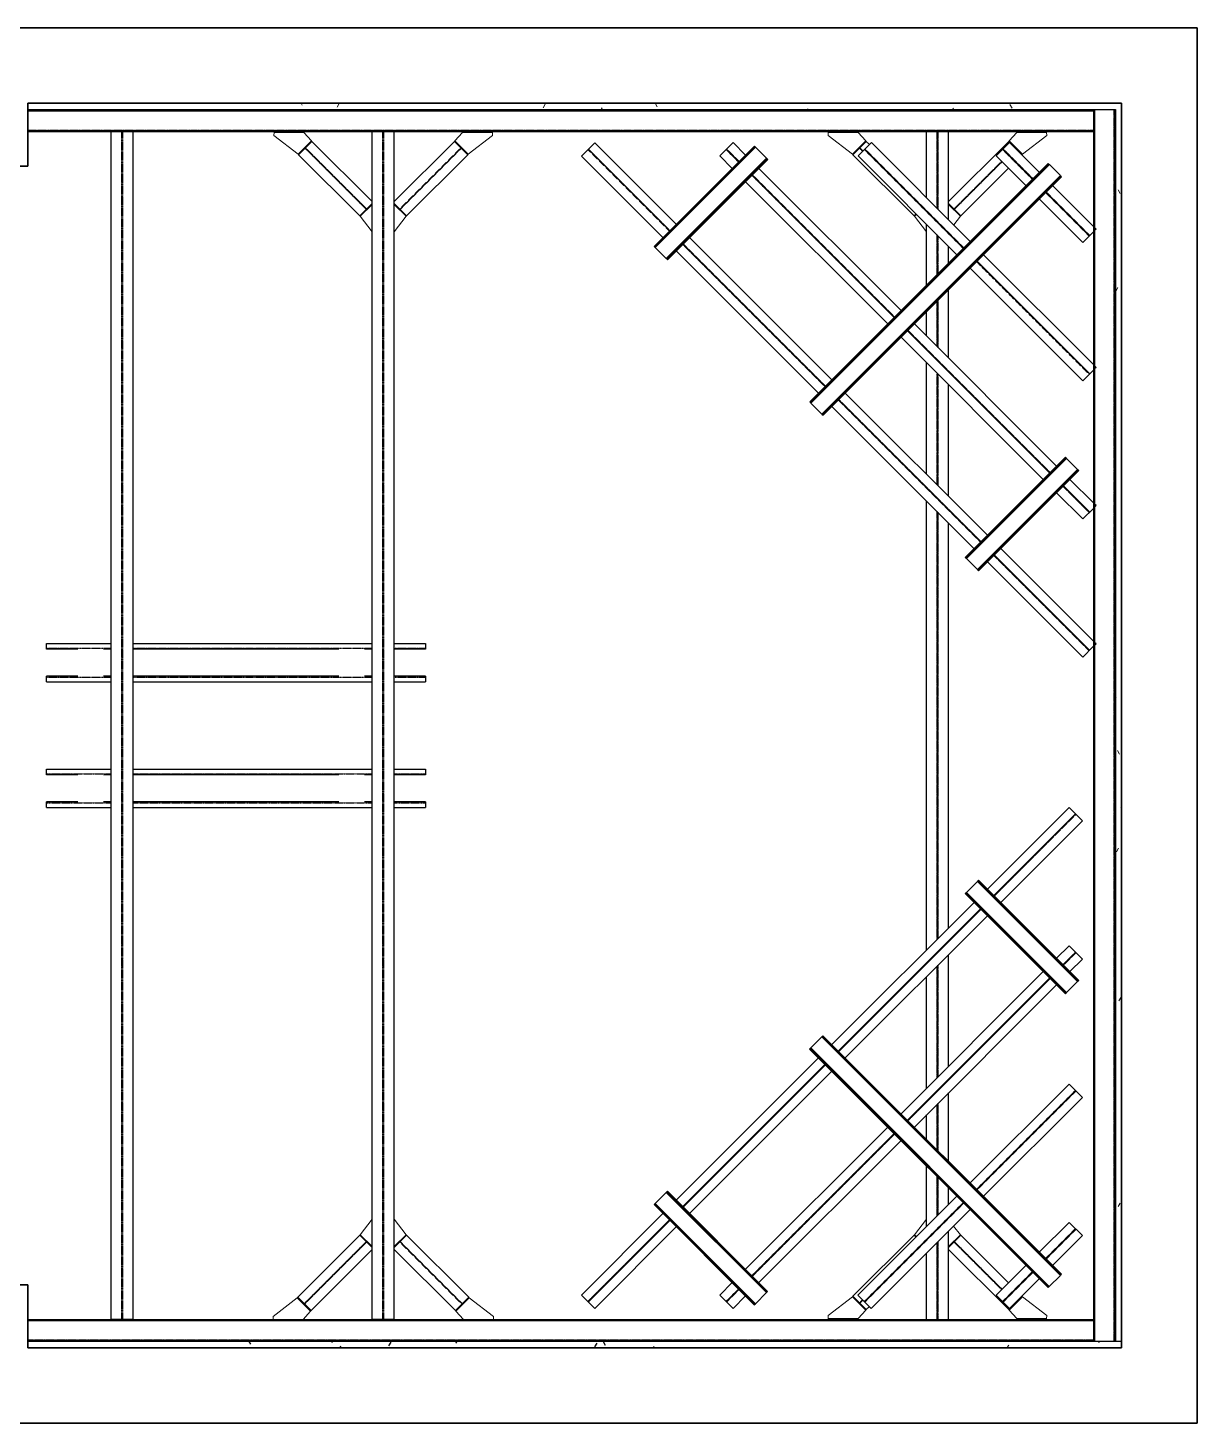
# Model space of a CAD drawing. Header units: millimetres. Extents: x -57600 to 57600, y -25200 to 11100.
# Drawn here: x 39000 to 57600, y -11100 to 11100 of the extents above; entities that cross this region are included whole.
import ezdxf

# ---------------------------------------------------------------- set-up
doc = ezdxf.new("R2010")
doc.units = ezdxf.units.MM
doc.linetypes.add('隱藏', pattern=[7.14375, 4.7625, -2.38125])
doc.layers.add('I-WALL', color=2, linetype='Continuous', lineweight=9)
doc.layers.add('S-BEAM', color=12, linetype='Continuous', lineweight=9)
for name, color, linetype in [('圍令', 7, 'Continuous'), ('托梁', 150, 'Continuous'), ('支撐', 80, 'Continuous'), ('斜撐', 131, 'Continuous')]:
    doc.layers.add(name, color=color, linetype=linetype)
doc.layers.get('0').off()
pattern_1 = [(0, (0, 0), (1625.6, 406.4), [67.056, -1152.144, 67.056, -1152.144, -6502.4]), (0, (0, 0), (1625.6, 406.4), [-2438.4, 67.056, -2371.344, 67.056, -1152.144, -2844.8]), (0, (0, 0), (1625.6, 406.4), [-6096, 67.056, -745.744, 67.056, -1964.944]), (120, (609.6, 203.2), (-1164.7527, 1204.611), [67.056, -1152.144, 67.056, -1152.144, -6502.4]), (120, (609.6, 203.2), (-1164.7527, 1204.611), [-2438.4, 67.056, -2371.344, 67.056, -1152.144, -2844.8]), (120, (609.6, 203.2), (-1164.7527, 1204.611), [-6096, 67.056, -745.744, 67.056, -1964.944]), (240, (812.8, 1016), (-460.8473, -1611.011), [67.056, -1152.144, 67.056, -1152.144, -6502.4]), (240, (812.8, 1016), (-460.8473, -1611.011), [-2438.4, 67.056, -2371.344, 67.056, -1152.144, -2844.8]), (240, (812.8, 1016), (-460.8473, -1611.011), [-6096, 67.056, -745.744, 67.056, -1964.944])]

# ---------------------------------------------------------------- blocks, each defined once
blk = doc.blocks.new('670-CO-Y05-ARSE_rvt-1-第一層支撐平面圖')
at = {"layer": 'I-WALL', "color": 7, "lineweight": 35}
for p, q in [((39000, 11100), (37800, 11100)), ((57600, 11100), (39000, 11100)), ((57600, 9900), (57600, 11100)), ((39000, 8900), (39000, 9900)), ((39000, 9900), (56400, 9900)), ((56400, 9900), (56400, -9900)), ((57600, -11100), (57600, 9900)), ((37800, 8900), (39000, 8900)), ((39000, -8900), (37800, -8900)), ((39000, -9900), (39000, -8900)), ((56400, -9900), (39000, -9900)), ((37800, -11100), (39000, -11100)), ((39000, -11100), (56400, -11100)), ((56400, -11100), (57600, -11100))]:
    blk.add_line(p, q, dxfattribs=at)
blk = doc.blocks.new('水平支撐_單雙_ - H350x350x12x19 mm 單-1876908-第一層支撐平面圖')
at = {"layer": '支撐'}
for p, q in [((-9450, -175), (-9450, 175)), ((9450, 175), (-9450, 175)), ((9450, 175), (9450, -175)), ((9450, -175), (-9450, -175))]:
    blk.add_line(p, q, dxfattribs=at)
at = {"layer": '支撐', "linetype": '隱藏'}
for p, q in [((-9450, 6), (9450, 6)), ((9450, 6), (-9450, 6)), ((-9450, -6), (9450, -6)), ((9450, -6), (-9450, -6))]:
    blk.add_line(p, q, dxfattribs=at)
blk = doc.blocks.new('水平支撐_單雙_ - H350x350x12x19 mm 單-840642-第一層支撐平面圖')
at = {"layer": '支撐'}
for p, q in [((-8048, 175), (-9450, 175)), ((-7357, 175), (-7624, 175)), ((-5848, 175), (-6932, 175)), ((-3648, 175), (-5424, 175)), ((3223, 175), (-3224, 175)), ((5423, 175), (3647, 175)), ((6932, 175), (5847, 175)), ((7623, 175), (7357, 175)), ((9450, 175), (8047, 175)), ((-8398, -175), (-9450, -175)), ((-7007, -175), (-7974, -175)), ((-6198, -175), (-6582, -175)), ((-3998, -175), (-5774, -175)), ((3573, -175), (-3574, -175)), ((5773, -175), (3997, -175)), ((6582, -175), (6197, -175)), ((7973, -175), (7007, -175)), ((9450, -175), (8397, -175))]:
    blk.add_line(p, q, dxfattribs=at)
at = {"layer": '支撐', "linetype": '隱藏'}
for p, q in [((-9450, 6), (-8217, 6)), ((-8217, 6), (-9450, 6)), ((-7793, 6), (-7188, 6)), ((-7188, 6), (-7793, 6)), ((-6763, 6), (-6017, 6)), ((-6017, 6), (-6763, 6)), ((-5593, 6), (-3817, 6)), ((-3817, 6), (-5593, 6)), ((-3393, 6), (3392, 6)), ((3392, 6), (-3393, 6)), ((3816, 6), (5592, 6)), ((5592, 6), (3816, 6)), ((6016, 6), (6763, 6)), ((6763, 6), (6016, 6)), ((7188, 6), (7792, 6)), ((7792, 6), (7188, 6)), ((8216, 6), (9450, 6)), ((9450, 6), (8216, 6)), ((-9450, -6), (-8229, -6)), ((-8229, -6), (-9450, -6)), ((-7805, -6), (-7176, -6)), ((-7176, -6), (-7805, -6)), ((-6751, -6), (-6029, -6)), ((-6029, -6), (-6751, -6)), ((-5605, -6), (-3829, -6)), ((-3829, -6), (-5605, -6)), ((-3405, -6), (3404, -6)), ((3404, -6), (-3405, -6)), ((3828, -6), (5602, -6)), ((5602, -6), (3828, -6)), ((6028, -6), (6751, -6)), ((6751, -6), (6028, -6)), ((7176, -6), (7804, -6)), ((7804, -6), (7176, -6)), ((8228, -6), (9450, -6)), ((9450, -6), (8228, -6))]:
    blk.add_line(p, q, dxfattribs=at)
blk = doc.blocks.new('水平支撐_單雙_ - H350x350x12x19 mm 單-1876944-第一層支撐平面圖')
at = {"layer": '支撐'}
for p, q in [((-9450, -175), (-9450, 175)), ((9450, 175), (-9450, 175)), ((9450, 175), (9450, -175)), ((9450, -175), (-9450, -175))]:
    blk.add_line(p, q, dxfattribs=at)
at = {"layer": '支撐', "linetype": '隱藏'}
for p, q in [((-9450, 6), (9450, 6)), ((9450, 6), (-9450, 6)), ((-9450, -6), (9450, -6)), ((9450, -6), (-9450, -6))]:
    blk.add_line(p, q, dxfattribs=at)
blk = doc.blocks.new('圍令_單雙_ - H350x350x12x19 mm 單-1874514-第一層支撐平面圖')
at = {"layer": '圍令', "linetype": '隱藏'}
for p, q in [((-9955.25, 156), (9644.75, 156)), ((-9955.25, -156), (9644.75, -156))]:
    blk.add_line(p, q, dxfattribs=at)
blk = doc.blocks.new('圍令_單雙_ - H350x350x12x19 mm 單-1874231-第一層支撐平面圖')
at = {"layer": '圍令'}
for p, q in [((-8529, 156), (-8529, 175)), ((8421, 175), (-8529, 175)), ((8421, 156), (-8529, 156)), ((-8529, -175), (-8529, -156)), ((8421, -156), (-8529, -156)), ((8421, -175), (-8529, -175))]:
    blk.add_line(p, q, dxfattribs=at)
at = {"layer": '圍令', "linetype": '隱藏'}
for p, q in [((-8529, 156), (8421, 156)), ((-8529, -156), (8421, -156))]:
    blk.add_line(p, q, dxfattribs=at)
blk = doc.blocks.new('圍令_單雙_ - H350x350x12x19 mm 單-1874558-第一層支撐平面圖')
at = {"layer": '圍令'}
for p, q in [((-8387.5, 156), (-8387.5, 175)), ((8562.5, 156), (-8387.5, 156)), ((-8387.5, -175), (-8387.5, -156)), ((8562.5, -156), (-8387.5, -156)), ((8562.5, -175), (-8387.5, -175))]:
    blk.add_line(p, q, dxfattribs=at)
at = {"layer": '圍令', "linetype": '隱藏'}
for p, q in [((-8387.5, 156), (8562.5, 156)), ((-8387.5, -156), (8562.5, -156))]:
    blk.add_line(p, q, dxfattribs=at)
blk = doc.blocks.new('水平支撐_單雙_ - H300x300x10x15 mm 單-1874150-第一層支撐平面圖')
at = {"layer": '斜撐'}
for p, q in [((-5484, -150), (-5484, 150)), ((-3650, 150), (-5484, 150)), ((-150, 150), (-3350, 150)), ((3350, 150), (150, 150)), ((5733, 150), (3650, 150)), ((5794, 150), (5760, 150)), ((5794, 150), (5794, 115)), ((5794, 88), (5794, -150)), ((-3650, -150), (-5484, -150)), ((-150, -150), (-3350, -150)), ((3347, -150), (150, -150)), ((5794, -150), (3650, -150))]:
    blk.add_line(p, q, dxfattribs=at)
at = {"layer": '斜撐', "linetype": '隱藏'}
for p, q in [((-5484, 5), (-3650, 5)), ((-3650, 5), (-5484, 5)), ((-3350, 5), (-150, 5)), ((-150, 5), (-3350, 5)), ((150, 5), (3350, 5)), ((3350, 5), (150, 5)), ((3650, 5), (5794, 5)), ((5794, 5), (3650, 5)), ((-5484, -5), (-3650, -5)), ((-3650, -5), (-5484, -5)), ((-3350, -5), (-150, -5)), ((-150, -5), (-3350, -5)), ((150, -5), (3350, -5)), ((3350, -5), (150, -5)), ((3650, -5), (5794, -5)), ((5794, -5), (3650, -5))]:
    blk.add_line(p, q, dxfattribs=at)
blk = doc.blocks.new('水平支撐_單雙_ - H300x300x10x15 mm 單-1874152-第一層支撐平面圖')
at = {"layer": '斜撐'}
for p, q in [((-3929, -150), (-3929, 150)), ((-3650, 150), (-3929, 150)), ((-150, 150), (-3350, 150)), ((3350, 150), (150, 150)), ((4177, 150), (3650, 150)), ((4239, 150), (4204, 150)), ((4239, 150), (4239, 115)), ((4239, 88), (4239, -150)), ((-3650, -150), (-3929, -150)), ((-150, -150), (-3350, -150)), ((3350, -150), (150, -150)), ((4239, -150), (3650, -150))]:
    blk.add_line(p, q, dxfattribs=at)
at = {"layer": '斜撐', "linetype": '隱藏'}
for p, q in [((-3929, 5), (-3649, 5)), ((-3649, 5), (-3929, 5)), ((-3351, 5), (-150, 5)), ((-150, 5), (-3351, 5)), ((150, 5), (3351, 5)), ((3351, 5), (150, 5)), ((3649, 5), (4239, 5)), ((4239, 5), (3649, 5)), ((-3929, -5), (-3649, -5)), ((-3649, -5), (-3929, -5)), ((-3351, -5), (-150, -5)), ((-150, -5), (-3351, -5)), ((150, -5), (3351, -5)), ((3351, -5), (150, -5)), ((3649, -5), (4239, -5)), ((4239, -5), (3649, -5))]:
    blk.add_line(p, q, dxfattribs=at)
blk = doc.blocks.new('水平支撐_單雙_ - H300x300x10x15 mm 單-1874154-第一層支撐平面圖')
at = {"layer": '斜撐'}
for p, q in [((-2373, -150), (-2373, 150)), ((-149, 150), (-2373, 150)), ((2622, 150), (149, 150)), ((2683, 150), (2648, 150)), ((2683, 150), (2683, 115)), ((2683, 88), (2683, -150)), ((-150, -150), (-2373, -150)), ((2683, -150), (150, -150))]:
    blk.add_line(p, q, dxfattribs=at)
at = {"layer": '斜撐', "linetype": '隱藏'}
for p, q in [((-2373, 5), (-150, 5)), ((-150, 5), (-2373, 5)), ((150, 5), (2683, 5)), ((2683, 5), (150, 5)), ((-2373, -5), (-150, -5)), ((-150, -5), (-2373, -5)), ((150, -5), (2683, -5)), ((2683, -5), (150, -5))]:
    blk.add_line(p, q, dxfattribs=at)
blk = doc.blocks.new('水平支撐_單雙_ - H300x300x10x15 mm 單-1874156-第一層支撐平面圖')
at = {"layer": '斜撐'}
for p, q in [((-818, -150), (-818, 150)), ((-150, 150), (-818, 150)), ((1066, 150), (150, 150)), ((1128, 150), (1093, 150)), ((1128, 150), (1128, 115)), ((1128, 88), (1128, -150)), ((-150, -150), (-818, -150)), ((1128, -150), (150, -150))]:
    blk.add_line(p, q, dxfattribs=at)
at = {"layer": '斜撐', "linetype": '隱藏'}
for p, q in [((-818, 5), (-150, 5)), ((-150, 5), (-818, 5)), ((150, 5), (1128, 5)), ((1128, 5), (150, 5)), ((-818, -5), (-150, -5)), ((-150, -5), (-818, -5)), ((150, -5), (1128, -5)), ((1128, -5), (150, -5))]:
    blk.add_line(p, q, dxfattribs=at)
blk = doc.blocks.new('水平支撐_單雙_ - H300x300x10x15 mm 單-1874388-第一層支撐平面圖')
at = {"layer": '斜撐'}
for p, q in [((-5485, -150), (-5485, 150)), ((-5485, 150), (-3650, 150)), ((-3350, 150), (-150, 150)), ((150, 150), (3350, 150)), ((3650, 150), (5485, 150)), ((5485, 150), (5485, -150)), ((-5485, -150), (-3650, -150)), ((-3350, -150), (-150, -150)), ((150, -150), (3350, -150)), ((3650, -150), (5485, -150))]:
    blk.add_line(p, q, dxfattribs=at)
at = {"layer": '斜撐', "linetype": '隱藏'}
for p, q in [((-5485, 5), (-3650, 5)), ((-3650, 5), (-5485, 5)), ((-3350, 5), (-150, 5)), ((-150, 5), (-3350, 5)), ((150, 5), (3350, 5)), ((3350, 5), (150, 5)), ((3650, 5), (5485, 5)), ((5485, 5), (3650, 5)), ((-5485, -5), (-3650, -5)), ((-3650, -5), (-5485, -5)), ((-3350, -5), (-150, -5)), ((-150, -5), (-3350, -5)), ((150, -5), (3350, -5)), ((3350, -5), (150, -5)), ((3650, -5), (5485, -5)), ((5485, -5), (3650, -5))]:
    blk.add_line(p, q, dxfattribs=at)
blk = doc.blocks.new('水平支撐_單雙_ - H300x300x10x15 mm 單-1874390-第一層支撐平面圖')
at = {"layer": '斜撐'}
for p, q in [((-3930, -150), (-3930, 150)), ((-3930, 150), (-3650, 150)), ((-3350, 150), (-150, 150)), ((150, 150), (3350, 150)), ((3650, 150), (3930, 150)), ((3930, 150), (3930, -150)), ((-3930, -150), (-3650, -150)), ((-3350, -150), (-150, -150)), ((150, -150), (3350, -150)), ((3650, -150), (3930, -150))]:
    blk.add_line(p, q, dxfattribs=at)
at = {"layer": '斜撐', "linetype": '隱藏'}
for p, q in [((-3930, 5), (-3649, 5)), ((-3649, 5), (-3930, 5)), ((-3351, 5), (-150, 5)), ((-150, 5), (-3351, 5)), ((150, 5), (3351, 5)), ((3351, 5), (150, 5)), ((3649, 5), (3930, 5)), ((3930, 5), (3649, 5)), ((-3930, -5), (-3649, -5)), ((-3649, -5), (-3930, -5)), ((-3351, -5), (-150, -5)), ((-150, -5), (-3351, -5)), ((150, -5), (3351, -5)), ((3351, -5), (150, -5)), ((3649, -5), (3930, -5)), ((3930, -5), (3649, -5))]:
    blk.add_line(p, q, dxfattribs=at)
blk = doc.blocks.new('水平支撐_單雙_ - H300x300x10x15 mm 單-1874392-第一層支撐平面圖')
at = {"layer": '斜撐'}
for p, q in [((-2374, -150), (-2374, 150)), ((-2374, 150), (-150, 150)), ((150, 150), (2374, 150)), ((2374, 150), (2374, -150)), ((-2374, -150), (-150, -150)), ((150, -150), (2374, -150))]:
    blk.add_line(p, q, dxfattribs=at)
at = {"layer": '斜撐', "linetype": '隱藏'}
for p, q in [((-2374, 5), (-150, 5)), ((-150, 5), (-2374, 5)), ((150, 5), (2374, 5)), ((2374, 5), (150, 5)), ((-2374, -5), (-150, -5)), ((-150, -5), (-2374, -5)), ((150, -5), (2374, -5)), ((2374, -5), (150, -5))]:
    blk.add_line(p, q, dxfattribs=at)
blk = doc.blocks.new('水平支撐_單雙_ - H300x300x10x15 mm 單-1874394-第一層支撐平面圖')
at = {"layer": '斜撐'}
for p, q in [((-818, -150), (-818, 150)), ((-818, 150), (-150, 150)), ((150, 150), (818, 150)), ((818, 150), (818, -150)), ((-818, -150), (-150, -150)), ((150, -150), (818, -150))]:
    blk.add_line(p, q, dxfattribs=at)
at = {"layer": '斜撐', "linetype": '隱藏'}
for p, q in [((-818, 5), (-150, 5)), ((-150, 5), (-818, 5)), ((150, 5), (818, 5)), ((818, 5), (150, 5)), ((-818, -5), (-150, -5)), ((-150, -5), (-818, -5)), ((150, -5), (818, -5)), ((818, -5), (150, -5))]:
    blk.add_line(p, q, dxfattribs=at)
blk = doc.blocks.new('M_C-槽 - 槽鋼壓樑-C300x90x10x15_5-1721589-第一層支撐平面圖')
at = {"layer": '托梁'}
for p, q in [((50557, 9219), (48962, 7624)), ((48973, 7613), (50568, 9208)), ((50568, 9208), (48973, 7613)), ((50575, 9200), (48980, 7606)), ((50568, 9208), (50557, 9219)), ((50568, 9208), (50575, 9200)), ((50575, 9200), (50751, 9025)), ((50751, 9025), (49156, 7430)), ((50758, 9018), (49163, 7423)), ((50758, 9018), (49163, 7423)), ((50769, 9007), (49174, 7412)), ((50751, 9025), (50758, 9018)), ((50769, 9007), (50758, 9018)), ((48962, 7624), (48973, 7613)), ((48980, 7606), (48973, 7613)), ((49156, 7430), (48980, 7606)), ((49163, 7423), (49156, 7430)), ((49163, 7423), (49174, 7412))]:
    blk.add_line(p, q, dxfattribs=at)
at = {"layer": '托梁', "linetype": '隱藏'}
for p, q in [((48973, 7613), (50568, 9208)), ((49163, 7423), (50758, 9018))]:
    blk.add_line(p, q, dxfattribs=at)
blk = doc.blocks.new('M_C-槽 - 槽鋼壓樑-C300x90x10x15_5-1721587-第一層支撐平面圖')
at = {"layer": '托梁'}
for p, q in [((55507, 4269), (53912, 2674)), ((53923, 2663), (55518, 4258)), ((55518, 4258), (53923, 2663)), ((55525, 4251), (53930, 2656)), ((55518, 4258), (55507, 4269)), ((55518, 4258), (55525, 4251)), ((55525, 4251), (55700, 4075)), ((55700, 4075), (54106, 2480)), ((55708, 4068), (54113, 2473)), ((55708, 4068), (54113, 2473)), ((55719, 4057), (54124, 2462)), ((55700, 4075), (55708, 4068)), ((55719, 4057), (55708, 4068)), ((53912, 2674), (53923, 2663)), ((53930, 2656), (53923, 2663)), ((54106, 2480), (53930, 2656)), ((54113, 2473), (54106, 2480)), ((54113, 2473), (54124, 2462))]:
    blk.add_line(p, q, dxfattribs=at)
at = {"layer": '托梁', "linetype": '隱藏'}
for p, q in [((53923, 2663), (55518, 4258)), ((54113, 2473), (55708, 4068))]:
    blk.add_line(p, q, dxfattribs=at)
blk = doc.blocks.new('M_C-槽 - 槽鋼壓樑-C300x90x10x15_5-1721528-第一層支撐平面圖')
at = {"layer": 'S-BEAM'}
for q in [(48961, -7623), (48980, -7605)]:
    blk.add_line((48972, -7612), q, dxfattribs=at)
at = {"layer": '托梁'}
for p, q in [((48980, -7605), (49155, -7429)), ((49155, -7429), (49162, -7422)), ((49155, -7429), (50750, -9024)), ((49173, -7411), (49162, -7422)), ((49162, -7422), (50757, -9017)), ((49162, -7422), (50757, -9017)), ((49173, -7411), (50768, -9006)), ((48961, -7623), (50556, -9218)), ((50567, -9207), (48972, -7612)), ((48972, -7612), (50567, -9207)), ((48980, -7605), (50574, -9200)), ((50750, -9024), (50574, -9200)), ((50757, -9017), (50750, -9024)), ((50757, -9017), (50768, -9006)), ((50556, -9218), (50567, -9207)), ((50574, -9200), (50567, -9207))]:
    blk.add_line(p, q, dxfattribs=at)
at = {"layer": '托梁', "linetype": '隱藏'}
for p, q in [((49162, -7422), (50757, -9017)), ((48972, -7612), (50567, -9207))]:
    blk.add_line(p, q, dxfattribs=at)
blk = doc.blocks.new('M_C-槽 - 槽鋼壓樑-C300x90x10x15_5-1721526-第一層支撐平面圖')
at = {"layer": '托梁'}
for p, q in [((53922, -2662), (53911, -2673)), ((53922, -2662), (53929, -2655)), ((55517, -4257), (53922, -2662)), ((53922, -2662), (55517, -4257)), ((53929, -2655), (54105, -2480)), ((53929, -2655), (55524, -4250)), ((54105, -2480), (54112, -2472)), ((54105, -2480), (55700, -4074)), ((54123, -2461), (54112, -2472)), ((54112, -2472), (55707, -4067)), ((54112, -2472), (55707, -4067)), ((54123, -2461), (55718, -4056)), ((53911, -2673), (55506, -4268)), ((55700, -4074), (55524, -4250)), ((55707, -4067), (55700, -4074)), ((55707, -4067), (55718, -4056)), ((55506, -4268), (55517, -4257)), ((55524, -4250), (55517, -4257))]:
    blk.add_line(p, q, dxfattribs=at)
at = {"layer": '托梁', "linetype": '隱藏'}
for p, q in [((53922, -2662), (55517, -4257)), ((54112, -2472), (55707, -4067))]:
    blk.add_line(p, q, dxfattribs=at)
blk = doc.blocks.new('角撐-2020 - 角撐-H300x300x10x15 mm_H350_H350_-892930-第一層支撐平面圖')
at = {"layer": 'S-BEAM'}
for p, q in [((-761, 159), (-1096, -176)), ((-761, 159), (-1096, -176)), ((-761, 159), (-769, 168)), ((-580, 150), (-761, 159)), ((-580, -150), (-580, 150)), ((-580, -150), (-580, 150)), ((-568, 150), (-580, 150)), ((-568, 150), (-568, -150)), ((-568, 150), (787, 150)), ((807, -150), (807, 130)), ((819, 118), (819, -150)), ((819, 118), (819, -150)), ((-1105, -168), (-1096, -176)), ((-1096, -176), (-1061, -212)), ((-1061, -212), (-580, -150)), ((-580, -150), (-568, -150)), ((-568, -150), (807, -150)), ((807, -150), (819, -150)), ((819, -150), (1126, -189))]:
    blk.add_line(p, q, dxfattribs=at)
at = {"layer": 'S-BEAM', "linetype": '隱藏'}
for p, q in [((807, 5), (-568, 5)), ((807, -5), (-568, -5))]:
    blk.add_line(p, q, dxfattribs=at)
blk = doc.blocks.new('角撐-2020 - 角撐-H300x300x10x15 mm_H350_H350_-892987-第一層支撐平面圖')
at = {"layer": 'S-BEAM'}
for p, q in [((-1096, 176), (-1105, 168)), ((-1061, 212), (-1096, 176)), ((-1096, 176), (-761, -159)), ((-1096, 176), (-761, -159)), ((-580, 150), (-1061, 212)), ((-580, -150), (-580, 150)), ((-580, -150), (-580, 150)), ((-568, 150), (-580, 150)), ((-568, 150), (-568, -150)), ((807, 150), (-568, 150)), ((807, -130), (807, 150)), ((819, 150), (807, 150)), ((1126, 189), (819, 150)), ((819, 150), (819, -118)), ((819, 150), (819, -118)), ((-769, -168), (-761, -159)), ((-761, -159), (-580, -150)), ((-580, -150), (-568, -150)), ((787, -150), (-568, -150))]:
    blk.add_line(p, q, dxfattribs=at)
at = {"layer": 'S-BEAM', "linetype": '隱藏'}
for p, q in [((807, 5), (-568, 5)), ((807, -5), (-568, -5))]:
    blk.add_line(p, q, dxfattribs=at)
blk = doc.blocks.new('角撐-2020 - 角撐-H300x300x10x15 mm_H350_H350_-1876060-第一層支撐平面圖')
at = {"layer": 'S-BEAM'}
for p, q in [((-1082, 212), (-1115, 178)), ((-601, 150), (-1082, 212)), ((-601, -150), (-601, 150)), ((-601, -150), (-601, 150)), ((-589, 150), (-601, 150)), ((-589, 150), (-589, -150)), ((807, 150), (-589, 150)), ((807, -130), (807, 150)), ((819, 150), (807, 150)), ((1126, 189), (819, 150)), ((819, 150), (819, -118)), ((819, 150), (819, -118)), ((-778, -159), (-601, -150)), ((-601, -150), (-589, -150)), ((787, -150), (-589, -150))]:
    blk.add_line(p, q, dxfattribs=at)
at = {"layer": 'S-BEAM', "linetype": '隱藏'}
for p, q in [((807, 5), (-589, 5)), ((807, -5), (-589, -5))]:
    blk.add_line(p, q, dxfattribs=at)
blk = doc.blocks.new('角撐-2020 - 角撐-H300x300x10x15 mm_H350_H350_-1876061-第一層支撐平面圖')
at = {"layer": 'S-BEAM'}
for p, q in [((-601, 150), (-778, 159)), ((-601, -150), (-601, 150)), ((-601, -150), (-601, 150)), ((-589, 150), (-601, 150)), ((-589, 150), (-589, -150)), ((-589, 150), (787, 150)), ((807, -150), (807, 130)), ((819, 118), (819, -150)), ((819, 118), (819, -150)), ((-1115, -178), (-1082, -212)), ((-1082, -212), (-601, -150)), ((-601, -150), (-589, -150)), ((-589, -150), (807, -150)), ((807, -150), (819, -150)), ((819, -150), (1126, -189))]:
    blk.add_line(p, q, dxfattribs=at)
at = {"layer": 'S-BEAM', "linetype": '隱藏'}
for p, q in [((807, 5), (-589, 5)), ((807, -5), (-589, -5))]:
    blk.add_line(p, q, dxfattribs=at)
blk = doc.blocks.new('角撐-2020 - 角撐-H300x300x10x15 mm_H350_H350_-892932-第一層支撐平面圖')
at = {"layer": 'S-BEAM'}
for p, q in [((-761, 159), (-1096, -176)), ((-761, 159), (-1096, -176)), ((-761, 159), (-769, 168)), ((-580, 150), (-761, 159)), ((-580, -150), (-580, 150)), ((-580, -150), (-580, 150)), ((-568, 150), (-580, 150)), ((-568, 150), (-568, -150)), ((-568, 150), (-495, 150)), ((-1105, -168), (-1096, -176)), ((-1096, -176), (-1061, -212)), ((-1061, -212), (-580, -150)), ((-580, -150), (-568, -150)), ((-568, -150), (807, -150)), ((807, -150), (807, -107)), ((807, -150), (819, -150)), ((819, -107), (819, -150)), ((819, -107), (819, -150)), ((819, -150), (1126, -189))]:
    blk.add_line(p, q, dxfattribs=at)
at = {"layer": 'S-BEAM', "linetype": '隱藏'}
for p, q in [((-495, 5), (-568, 5)), ((-495, -5), (-568, -5))]:
    blk.add_line(p, q, dxfattribs=at)
blk = doc.blocks.new('角撐-2020 - 角撐-H300x300x10x15 mm_H350_H350_-V70-第一層支撐平面圖')
at = {"layer": 'S-BEAM'}
for p, q in [((-1096, 176), (-1105, 168)), ((-1061, 212), (-1096, 176)), ((-1096, 176), (-761, -159)), ((-1096, 176), (-761, -159)), ((-580, 150), (-1061, 212)), ((-580, -150), (-580, 150)), ((-580, -150), (-580, 150)), ((-568, 150), (-580, 150)), ((-568, 150), (-568, -150)), ((-564, 150), (-568, 150)), ((807, 150), (-264, 150)), ((807, -130), (807, 150)), ((819, 150), (807, 150)), ((991, 172), (819, 150)), ((819, 150), (819, -118)), ((819, 150), (819, -118)), ((-769, -168), (-761, -159)), ((-761, -159), (-580, -150)), ((-580, -150), (-568, -150)), ((787, -150), (-568, -150))]:
    blk.add_line(p, q, dxfattribs=at)
at = {"layer": 'S-BEAM', "linetype": '隱藏'}
for p, q in [((-564, 5), (-568, 5)), ((807, 5), (-264, 5)), ((-564, -5), (-568, -5)), ((807, -5), (-264, -5))]:
    blk.add_line(p, q, dxfattribs=at)
blk = doc.blocks.new('角撐-2020 - 角撐-H300x300x10x15 mm_H350_H350_-V71-第一層支撐平面圖')
at = {"layer": 'S-BEAM'}
for p, q in [((-1096, 176), (-1105, 168)), ((-1061, 212), (-1096, 176)), ((-1096, 176), (-761, -159)), ((-1096, 176), (-761, -159)), ((-580, 150), (-1061, 212)), ((-580, -150), (-580, 150)), ((-580, -150), (-580, 150)), ((-568, 150), (-580, 150)), ((-568, 150), (-568, -150)), ((807, 150), (-568, 150)), ((807, 108), (807, 150)), ((819, 150), (807, 150)), ((1126, 189), (819, 150)), ((819, 150), (819, 108)), ((819, 150), (819, 108)), ((-769, -168), (-761, -159)), ((-761, -159), (-580, -150)), ((-580, -150), (-568, -150)), ((-496, -150), (-568, -150))]:
    blk.add_line(p, q, dxfattribs=at)
at = {"layer": 'S-BEAM', "linetype": '隱藏'}
for p, q in [((-496, 5), (-568, 5)), ((-496, -5), (-568, -5))]:
    blk.add_line(p, q, dxfattribs=at)
blk = doc.blocks.new('角撐-2020 - 角撐-H300x300x10x15 mm_H350_H350_-V72-第一層支撐平面圖')
at = {"layer": 'S-BEAM'}
for p, q in [((-761, 159), (-1096, -176)), ((-761, 159), (-1096, -176)), ((-761, 159), (-769, 168)), ((-580, 150), (-761, 159)), ((-580, -150), (-580, 150)), ((-580, -150), (-580, 150)), ((-568, 150), (-580, 150)), ((-568, 150), (-568, -150)), ((-568, 150), (787, 150)), ((807, -150), (807, 130)), ((819, 118), (819, -150)), ((819, 118), (819, -150)), ((-1105, -168), (-1096, -176)), ((-1096, -176), (-1061, -212)), ((-1061, -212), (-580, -150)), ((-580, -150), (-568, -150)), ((-568, -150), (-564, -150)), ((-264, -150), (807, -150)), ((807, -150), (819, -150)), ((819, -150), (992, -172))]:
    blk.add_line(p, q, dxfattribs=at)
at = {"layer": 'S-BEAM', "linetype": '隱藏'}
for p, q in [((-564, 5), (-568, 5)), ((807, 5), (-264, 5)), ((-564, -5), (-568, -5)), ((807, -5), (-264, -5))]:
    blk.add_line(p, q, dxfattribs=at)
blk = doc.blocks.new('雙C槽鋼托樑 - 槽鋼托樑-C300X90X10X15_5 2-1914776-第一層支撐平面圖')
at = {"layer": '托梁'}
for p, q in [((-3552, 214), (-3552, 304)), ((-3552, 304), (-2523.5, 304)), ((-2173.5, 304), (1630.5, 304)), ((1980.5, 304), (2480.5, 304)), ((2480.5, 304), (2480.5, 214)), ((-3052, 214), (-3552, 214)), ((-2523.5, 214), (-2645, 214)), ((1102, 214), (-2173.5, 214)), ((1630.5, 214), (1509, 214)), ((2480.5, 214), (1980.5, 214)), ((-3552, -304), (-3552, -214)), ((-3052, -214), (-3552, -214)), ((-2523.5, -214), (-2645, -214)), ((1102, -214), (-2173.5, -214)), ((1630.5, -214), (1509, -214)), ((2480.5, -214), (1980.5, -214)), ((2480.5, -214), (2480.5, -304)), ((-3552, -304), (-2523.5, -304)), ((-2173.5, -304), (1630.5, -304)), ((1980.5, -304), (2480.5, -304))]:
    blk.add_line(p, q, dxfattribs=at)
at = {"layer": '托梁', "linetype": '隱藏'}
for p, q in [((-3552, 229.5), (-2523.5, 229.5)), ((-2173.5, 229.5), (1630.5, 229.5)), ((1980.5, 229.5), (2480.5, 229.5)), ((-3552, -229.5), (-2523.5, -229.5)), ((-2173.5, -229.5), (1630.5, -229.5)), ((1980.5, -229.5), (2480.5, -229.5))]:
    blk.add_line(p, q, dxfattribs=at)
blk = doc.blocks.new('雙C槽鋼托樑 - 槽鋼托樑-C300X90X10X15_5 2-1914777-第一層支撐平面圖')
at = {"layer": '托梁'}
for p, q in [((-3214.5, 214), (-3214.5, 304)), ((-3214.5, 304), (-2186, 304)), ((-1836, 304), (1968, 304)), ((2318, 304), (2818, 304)), ((2818, 304), (2818, 214)), ((-2714.5, 214), (-3214.5, 214)), ((-2186, 214), (-2307.5, 214)), ((1439.5, 214), (-1836, 214)), ((1968, 214), (1846.5, 214)), ((2818, 214), (2318, 214)), ((-3214.5, -304), (-3214.5, -214)), ((-2714.5, -214), (-3214.5, -214)), ((-2186, -214), (-2307.5, -214)), ((1439.5, -214), (-1836, -214)), ((1968, -214), (1846.5, -214)), ((2818, -214), (2318, -214)), ((2818, -214), (2818, -304)), ((-3214.5, -304), (-2186, -304)), ((-1836, -304), (1968, -304)), ((2318, -304), (2818, -304))]:
    blk.add_line(p, q, dxfattribs=at)
at = {"layer": '托梁', "linetype": '隱藏'}
for p, q in [((-3214.5, 229.5), (-2186, 229.5)), ((-1836, 229.5), (1968, 229.5)), ((2318, 229.5), (2818, 229.5)), ((-3214.5, -229.5), (-2186, -229.5)), ((-1836, -229.5), (1968, -229.5)), ((2318, -229.5), (2818, -229.5))]:
    blk.add_line(p, q, dxfattribs=at)
blk = doc.blocks.new('M_C-槽 - 槽鋼壓樑-C300x90x10x15_5-1721530-第一層支撐平面圖')
at = {"layer": '托梁'}
for p, q in [((51454, -5130), (51630, -4954)), ((51630, -4954), (51637, -4947)), ((51630, -4954), (55425, -8749)), ((51648, -4936), (51637, -4947)), ((51637, -4947), (55432, -8742)), ((51637, -4947), (55432, -8742)), ((51648, -4936), (55443, -8731)), ((51447, -5137), (51436, -5148)), ((51436, -5148), (55231, -8943)), ((51447, -5137), (51454, -5130)), ((55242, -8932), (51447, -5137)), ((51447, -5137), (55242, -8932)), ((51454, -5130), (55249, -8925)), ((55425, -8749), (55249, -8925)), ((55432, -8742), (55425, -8749)), ((55432, -8742), (55443, -8731)), ((55231, -8943), (55242, -8932)), ((55249, -8925), (55242, -8932))]:
    blk.add_line(p, q, dxfattribs=at)
at = {"layer": '托梁', "linetype": '隱藏'}
for p, q in [((51637, -4947), (55432, -8742)), ((51447, -5137), (55242, -8932))]:
    blk.add_line(p, q, dxfattribs=at)
blk = doc.blocks.new('M_C-槽 - 槽鋼壓樑-C300x90x10x15_5-1873646-第一層支撐平面圖')
at = {"layer": '托梁'}
for p, q in [((55232, 8944), (51437, 5149)), ((51448, 5138), (55243, 8933)), ((55243, 8933), (51448, 5138)), ((55250, 8926), (51455, 5131)), ((55243, 8933), (55232, 8944)), ((55243, 8933), (55250, 8926)), ((55250, 8926), (55426, 8750)), ((55426, 8750), (51631, 4955)), ((55433, 8743), (51638, 4948)), ((55433, 8743), (51638, 4948)), ((55444, 8732), (51649, 4937)), ((55426, 8750), (55433, 8743)), ((55444, 8732), (55433, 8743)), ((51437, 5149), (51448, 5138)), ((51455, 5131), (51448, 5138)), ((51631, 4955), (51455, 5131)), ((51638, 4948), (51631, 4955)), ((51638, 4948), (51649, 4937))]:
    blk.add_line(p, q, dxfattribs=at)
at = {"layer": '托梁', "linetype": '隱藏'}
for p, q in [((51448, 5138), (55243, 8933)), ((51638, 4948), (55433, 8743))]:
    blk.add_line(p, q, dxfattribs=at)

msp = doc.modelspace()

# ---------------------------------------------------------------- hatches: boundary and pattern name
at = {"layer": 'S-BEAM'}
h = msp.add_hatch(dxfattribs=at)
h.set_pattern_fill('FP_54', color=256, style=0, pattern_type=2)
h.set_pattern_definition(pattern_1)
h.paths.add_polyline_path([(39000, 9800), (56350, 9800), (56350, 9900), (39000, 9900)])
h = msp.add_hatch(dxfattribs=at)
h.set_pattern_fill('FP_54', color=256, style=0, pattern_type=2)
h.set_pattern_definition(pattern_1)
h.paths.add_polyline_path([(56300, -9800), (56400, -9800), (56400, 9900), (56350, 9900), (56350, 9800), (56300, 9800), (56300, -9344)])
at = {"layer": '圍令'}
h = msp.add_hatch(dxfattribs=at)
h.set_pattern_fill('FP_54', color=256, style=0, pattern_type=2)
h.set_pattern_definition(pattern_1)
h.paths.add_polyline_path([(39000, -9900), (56400, -9900), (56400, -9800), (39000, -9800), (39000, -9811)])

# ---------------------------------------------------------------- linework, layer by layer
for p, q in [((39000, 9800), (56300, 9800)), ((55950, 9800), (55969, 9800)), ((55950, 9800), (55950, -9800)), ((55969, 9800), (55969, -9800)), ((56281, 9800), (56300, 9800)), ((56281, 9800), (56281, -9800)), ((56300, 9800), (56300, -9800)), ((56300, 9800), (56300, -9800)), ((56400, -9800), (39000, -9800))]:
    msp.add_line(p, q, dxfattribs=at)

# ---------------------------------------------------------------- block references
at = {"lineweight": 5}
msp.add_blockref('670-CO-Y05-ARSE_rvt-1-第一層支撐平面圖', (0, 0), dxfattribs=at)
at = {"layer": 'S-BEAM'}
for name, p, rotation in [('角撐-2020 - 角撐-H300x300x10x15 mm_H350_H350_-892930-第一層支撐平面圖', (43815, 8787), 315.0000000000001), ('角撐-2020 - 角撐-H300x300x10x15 mm_H350_H350_-892987-第一層支撐平面圖', (45490, 8787), 225), ('角撐-2020 - 角撐-H300x300x10x15 mm_H350_H350_-892932-第一層支撐平面圖', (52632, 8787), 315.0000000000001), ('角撐-2020 - 角撐-H300x300x10x15 mm_H350_H350_-V70-第一層支撐平面圖', (54307, 8787), 225), ('角撐-2020 - 角撐-H300x300x10x15 mm_H350_H350_-1876060-第一層支撐平面圖', (43815, -8787), 44.99999999999959), ('角撐-2020 - 角撐-H300x300x10x15 mm_H350_H350_-1876061-第一層支撐平面圖', (45490, -8787), 134.9999999999997), ('角撐-2020 - 角撐-H300x300x10x15 mm_H350_H350_-V71-第一層支撐平面圖', (52632, -8787), 44.99999999999959), ('角撐-2020 - 角撐-H300x300x10x15 mm_H350_H350_-V72-第一層支撐平面圖', (54307, -8787), 134.9999999999997)]:
    msp.add_blockref(name, p, dxfattribs=dict(at, rotation=rotation))
at = {"layer": '圍令'}
for name, p, rotation in [('圍令_單雙_ - H350x350x12x19 mm 單-1874231-第一層支撐平面圖', (47421, 9625), 180), ('圍令_單雙_ - H350x350x12x19 mm 單-1874514-第一層支撐平面圖', (56125, 155), 90.0000000000003), ('圍令_單雙_ - H350x350x12x19 mm 單-1874558-第一層支撐平面圖', (47563, -9625), 180)]:
    msp.add_blockref(name, p, dxfattribs=dict(at, rotation=rotation))
at = {"layer": '托梁'}
for name, p in [('M_C-槽 - 槽鋼壓樑-C300x90x10x15_5-1721589-第一層支撐平面圖', (0, 0)), ('M_C-槽 - 槽鋼壓樑-C300x90x10x15_5-1873646-第一層支撐平面圖', (0, 0)), ('M_C-槽 - 槽鋼壓樑-C300x90x10x15_5-1721587-第一層支撐平面圖', (0, 0)), ('雙C槽鋼托樑 - 槽鋼托樑-C300X90X10X15_5 2-1914776-第一層支撐平面圖', (42847, 1000)), ('雙C槽鋼托樑 - 槽鋼托樑-C300X90X10X15_5 2-1914777-第一層支撐平面圖', (42509, -1000)), ('M_C-槽 - 槽鋼壓樑-C300x90x10x15_5-1721526-第一層支撐平面圖', (0, 0)), ('M_C-槽 - 槽鋼壓樑-C300x90x10x15_5-1721530-第一層支撐平面圖', (0, 0)), ('M_C-槽 - 槽鋼壓樑-C300x90x10x15_5-1721528-第一層支撐平面圖', (0, 0))]:
    msp.add_blockref(name, p, dxfattribs=at)
at = {"layer": '支撐'}
for name, p, rotation in [('水平支撐_單雙_ - H350x350x12x19 mm 單-1876944-第一層支撐平面圖', (40498, 0), 270.0000000000002), ('水平支撐_單雙_ - H350x350x12x19 mm 單-1876908-第一層支撐平面圖', (44652, 0), 270.0000000000002), ('水平支撐_單雙_ - H350x350x12x19 mm 單-840642-第一層支撐平面圖', (53469, 0), 270)]:
    msp.add_blockref(name, p, dxfattribs=dict(at, rotation=rotation))
at = {"layer": '斜撐'}
for name, p, rotation in [('水平支撐_單雙_ - H300x300x10x15 mm 單-1874150-第一層支撐平面圖', (51790, 5290), 315.0000000000001), ('水平支撐_單雙_ - H300x300x10x15 mm 單-1874152-第一層支撐平面圖', (52890, 6390), 315.0000000000001), ('水平支撐_單雙_ - H300x300x10x15 mm 單-1874154-第一層支撐平面圖', (53990, 7490), 315.0000000000001), ('水平支撐_單雙_ - H300x300x10x15 mm 單-1874156-第一層支撐平面圖', (55090, 8590), 315.0000000000001), ('水平支撐_單雙_ - H300x300x10x15 mm 單-1874388-第一層支撐平面圖', (51790, -5290), 45.00000000000032), ('水平支撐_單雙_ - H300x300x10x15 mm 單-1874390-第一層支撐平面圖', (52890, -6390), 45.00000000000032), ('水平支撐_單雙_ - H300x300x10x15 mm 單-1874392-第一層支撐平面圖', (53990, -7490), 45.00000000000034), ('水平支撐_單雙_ - H300x300x10x15 mm 單-1874394-第一層支撐平面圖', (55090, -8590), 45.00000000000034)]:
    msp.add_blockref(name, p, dxfattribs=dict(at, rotation=rotation))

doc.saveas('drawing.dxf')
